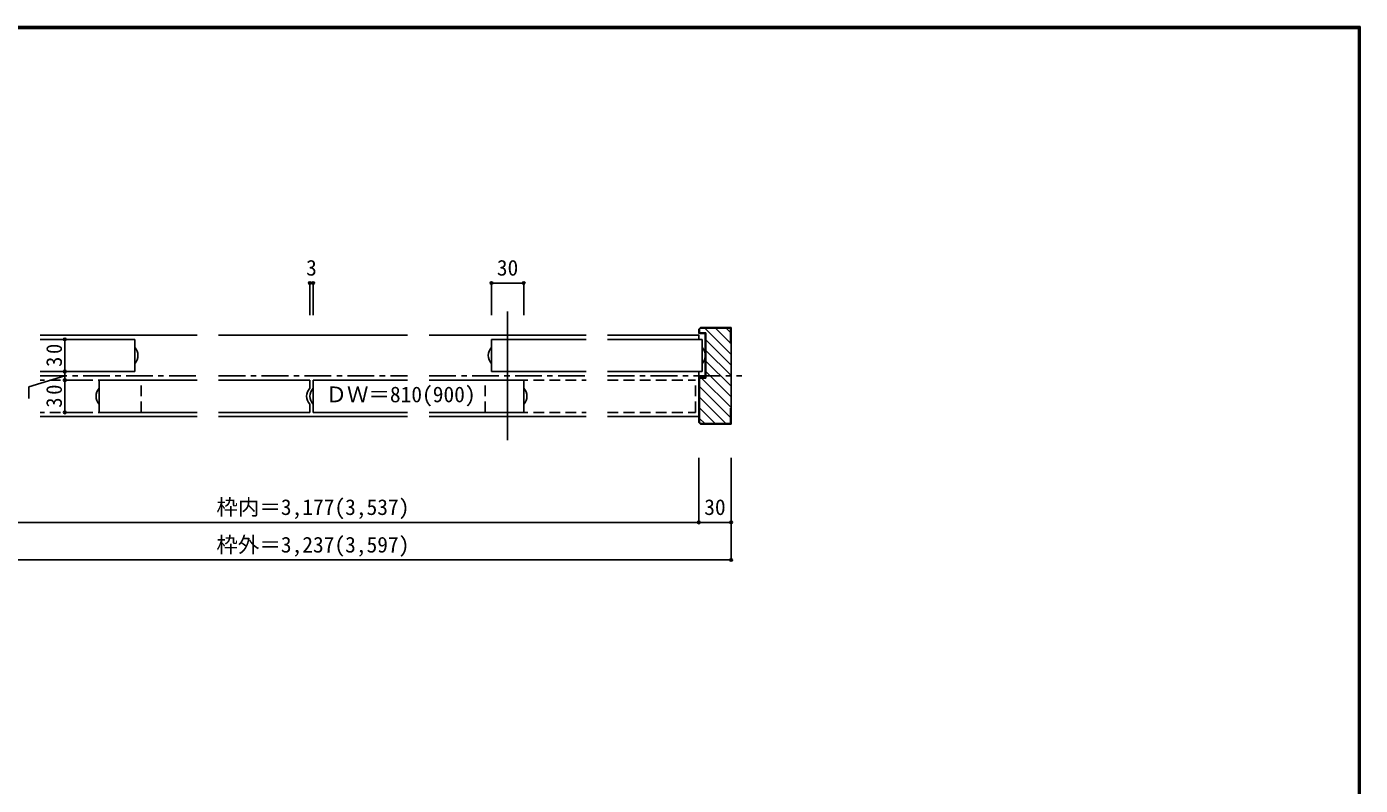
# Model space of a CAD drawing. Units: millimetres at full size, sheet at 1:5; some dimension numbers follow another scale. Extents: x -973 to 977, y -718 to 696.
# Drawn here: x -265 to 977, y -11 to 696 of the extents above; entities that cross this region are included whole.
import ezdxf
from ezdxf.enums import TextEntityAlignment as Align

# ---------------------------------------------------------------- set-up
doc = ezdxf.new("R2010")
doc.units = ezdxf.units.MM
doc.header["$LTSCALE"] = 5
doc.header["$PDMODE"] = 32
doc.header["$PDSIZE"] = 2.5
doc.linetypes.add('CHAIN1', pattern=[8, 5, -1, 1, -1])
doc.linetypes.add('DASHED2', pattern=[3, 2, -1])
for name, color, linetype in [('0-1_通り芯', 4, 'CHAIN1'), ('0-4_枠', 3, 'Continuous'), ('0-6_扉', 6, 'Continuous'), ('0-7_金物', 3, 'Continuous'), ('0-B_寸法', 7, 'Continuous'), ('0-C_ハッチ', 4, 'Continuous'), ('F-1_枠', 6, 'Continuous')]:
    doc.layers.add(name, color=color, linetype=linetype)
doc.styles.add('ＭＳ ゴシック', font='')
doc.styles.get('ＭＳ ゴシック').set_extended_font_data('MS Gothic')

msp = doc.modelspace()

# ---------------------------------------------------------------- linework, layer by layer
at = {"layer": '0-1_通り芯'}
for p, q in [((-252.466, 370.494), (-106.387, 370.494)), ((-86.387, 370.494), (89.693, 370.494)), ((109.693, 370.494), (255.772, 370.494)), ((275.772, 370.494), (400.812, 370.494))]:
    msp.add_line(p, q, dxfattribs=at)
at = {"layer": '0-4_枠'}
for p, q in [((182.732, 310.494), (182.732, 430.494)), ((360.812, 414.079), (362.226, 415.494)), ((360.812, 414.079), (360.812, 409.994)), ((366.812, 409.994), (360.812, 409.994)), ((362.433, 414.994), (361.312, 413.872)), ((361.312, 413.872), (361.312, 410.494)), ((367.312, 410.494), (361.312, 410.494)), ((362.226, 415.494), (390.812, 415.494)), ((362.433, 414.994), (390.312, 414.994)), ((366.812, 368.994), (366.812, 409.994)), ((367.312, 368.494), (367.312, 410.494)), ((390.312, 400.494), (390.312, 414.994)), ((390.812, 325.494), (390.812, 415.494)), ((390.312, 400.494), (390.812, 400.494)), ((360.812, 326.908), (360.812, 368.994)), ((366.812, 368.994), (360.812, 368.994)), ((361.312, 327.408), (361.312, 368.494)), ((367.312, 368.494), (361.312, 368.494)), ((390.312, 340.494), (390.312, 325.994)), ((390.312, 340.494), (390.812, 340.494)), ((362.226, 325.494), (360.812, 326.908)), ((361.312, 327.408), (362.726, 325.994)), ((362.226, 325.494), (390.812, 325.494)), ((362.726, 325.994), (390.312, 325.994))]:
    msp.add_line(p, q, dxfattribs=at)
at = {"layer": '0-6_扉'}
for p, q in [((-252.466, 404.494), (-164.426, 404.494)), ((-164.426, 374.494), (-164.426, 404.494)), ((167.732, 374.494), (167.732, 404.494)), ((167.732, 404.494), (255.772, 404.494)), ((275.772, 404.494), (363.812, 404.494)), ((363.812, 374.494), (363.812, 404.494)), ((-252.466, 374.494), (-164.426, 374.494)), ((167.732, 374.494), (255.772, 374.494)), ((275.772, 374.494), (363.812, 374.494)), ((-197.426, 336.494), (-197.426, 366.494)), ((-106.387, 366.494), (-197.426, 366.494)), ((-1.347, 366.494), (-86.387, 366.494)), ((-1.347, 366.494), (-1.347, 358.994)), ((1.653, 366.494), (1.653, 336.494)), ((1.653, 366.494), (89.693, 366.494)), ((109.693, 366.494), (197.732, 366.494)), ((197.732, 336.494), (197.732, 366.494)), ((-106.387, 336.494), (-197.426, 336.494)), ((-1.347, 336.494), (-86.387, 336.494)), ((-1.347, 343.994), (-1.347, 336.494)), ((1.653, 336.494), (89.693, 336.494)), ((109.693, 336.494), (197.732, 336.494))]:
    msp.add_line(p, q, dxfattribs=at)
at = {"layer": '0-6_扉', "color": 2, "linetype": 'DASHED2'}
for p, q in [((-158.426, 366.494), (-252.466, 366.494)), ((-158.426, 336.494), (-158.426, 366.494)), ((275.772, 366.494), (357.812, 366.494)), ((357.812, 336.494), (357.812, 366.494)), ((-158.426, 336.494), (-252.466, 336.494)), ((161.732, 336.494), (255.772, 336.494)), ((275.772, 336.494), (357.812, 336.494))]:
    msp.add_line(p, q, dxfattribs=at)
msp.add_lwpolyline([(161.732, 336.494), (161.732, 366.494), (255.772, 366.494)], dxfattribs=at)
at = {"layer": '0-6_扉'}
msp.add_arc((6.528, 351.494), 10.875, 136.39718, 223.60282, dxfattribs=at)
at = {"layer": '0-7_金物', "color": 4}
for p, q in [((-252.466, 408.494), (-106.387, 408.494)), ((-86.387, 408.494), (89.693, 408.494)), ((109.693, 408.494), (255.772, 408.494)), ((275.772, 408.494), (360.812, 408.494)), ((360.812, 404.494), (360.812, 408.494)), ((360.812, 374.494), (360.812, 368.994)), ((-252.466, 332.494), (-106.387, 332.494)), ((-86.387, 332.494), (89.693, 332.494)), ((109.693, 332.494), (255.772, 332.494)), ((275.772, 332.494), (360.812, 332.494))]:
    msp.add_line(p, q, dxfattribs=at)
at = {"layer": '0-7_金物', "color": 7}
for centre, start, end in [((-172.301, 389.494), 316.39718, 43.60282), ((175.607, 389.494), 136.39718, 223.60282), ((355.937, 389.494), 316.39718, 43.60282), ((-189.551, 351.494), 136.39718, 223.60282), ((9.528, 351.494), 136.39718, 223.60282), ((189.857, 351.494), 316.39718, 43.60282)]:
    msp.add_arc(centre, 10.875, start, end, dxfattribs=at)
at = {"layer": '0-B_寸法', "color": 4}
for p, q in [((-1.347, 456.994), (1.653, 456.994)), ((-1.347, 456.994), (-1.347, 426.994)), ((1.653, 456.994), (1.653, 426.994)), ((167.732, 456.994), (197.732, 456.994)), ((167.732, 456.994), (167.732, 426.994)), ((197.732, 456.994), (197.732, 426.994)), ((-229.473, 404.494), (-229.473, 374.494)), ((-204.426, 404.494), (-229.473, 404.494)), ((-204.426, 374.494), (-229.473, 374.494)), ((-229.473, 374.493), (-229.473, 336.493)), ((-229.473, 374.493), (-204.426, 374.493)), ((-229.473, 370.493), (-262.928, 360.304)), ((-262.928, 349.261), (-262.928, 360.304)), ((-229.473, 366.493), (-204.426, 366.493)), ((-229.473, 336.493), (-204.426, 336.493)), ((360.812, 233.994), (360.812, 293.994)), ((390.812, 198.994), (390.812, 293.994)), ((360.812, 233.994), (-357.506, 233.994)), ((360.812, 233.994), (390.812, 233.994)), ((-387.506, 198.994), (390.812, 198.994))]:
    msp.add_line(p, q, dxfattribs=at)
at = {"layer": '0-B_寸法'}
for p in [(-1.347, 456.994), (1.653, 456.994), (167.732, 456.994), (197.732, 456.994), (-229.473, 404.494), (-229.473, 374.494), (-229.473, 374.493), (-229.473, 366.493), (-229.473, 336.493), (360.812, 233.994), (390.812, 233.994), (390.812, 198.994)]:
    msp.add_point(p, dxfattribs=at)
at = {"layer": '0-C_ハッチ'}
for p, q in [((390.812, 390.512), (366.33, 414.994)), ((390.312, 400.911), (376.23, 414.994)), ((390.312, 410.811), (386.129, 414.994)), ((390.812, 380.612), (367.312, 404.112)), ((390.812, 370.713), (367.312, 394.213)), ((390.812, 360.813), (367.312, 384.313)), ((390.812, 350.914), (367.312, 374.414)), ((390.312, 331.615), (361.312, 360.615)), ((390.812, 341.014), (363.333, 368.494)), ((386.034, 325.994), (361.312, 350.715)), ((376.134, 325.994), (361.312, 340.816)), ((366.235, 325.994), (361.312, 330.916))]:
    msp.add_line(p, q, dxfattribs=at)
at = {"layer": 'F-1_枠'}
for p, q in [((-973.347, 695.833), (976.653, 695.833)), ((974.986, 695.833), (974.986, -700.833)), ((975.82, 695.833), (975.82, -700.833)), ((976.653, 695.833), (976.653, -700.833)), ((-973.347, 695), (976.653, 695)), ((-973.347, 694.167), (976.653, 694.167))]:
    msp.add_line(p, q, dxfattribs=at)

# ---------------------------------------------------------------- texts
at = {"layer": '0-B_寸法', "style": 'ＭＳ ゴシック'}
for s, p in [('3', (-4.847, 459.494)), ('30', (172.732, 459.494)), ('ＤＷ＝810(900)', (13.193, 341.494)), ('枠内＝3,177(3,537)', (-88.347, 236.494)), ('30', (365.812, 236.494)), ('枠外＝3,237(3,597)', (-88.347, 201.494))]:
    msp.add_text(s, height=14.66, dxfattribs=at).set_placement(p, align=Align.BOTTOM_LEFT)
at = {"layer": '0-B_寸法', "char_height": 14.66, "attachment_point": 7, "rotation": 90, "style": 'ＭＳ ゴシック'}
for insert in [(-231.973, 378.869), (-231.973, 340.868)]:
    msp.add_mtext('\\T1.27;\\W0.95;30', dxfattribs=dict(at, insert=insert))

doc.saveas('drawing.dxf')
